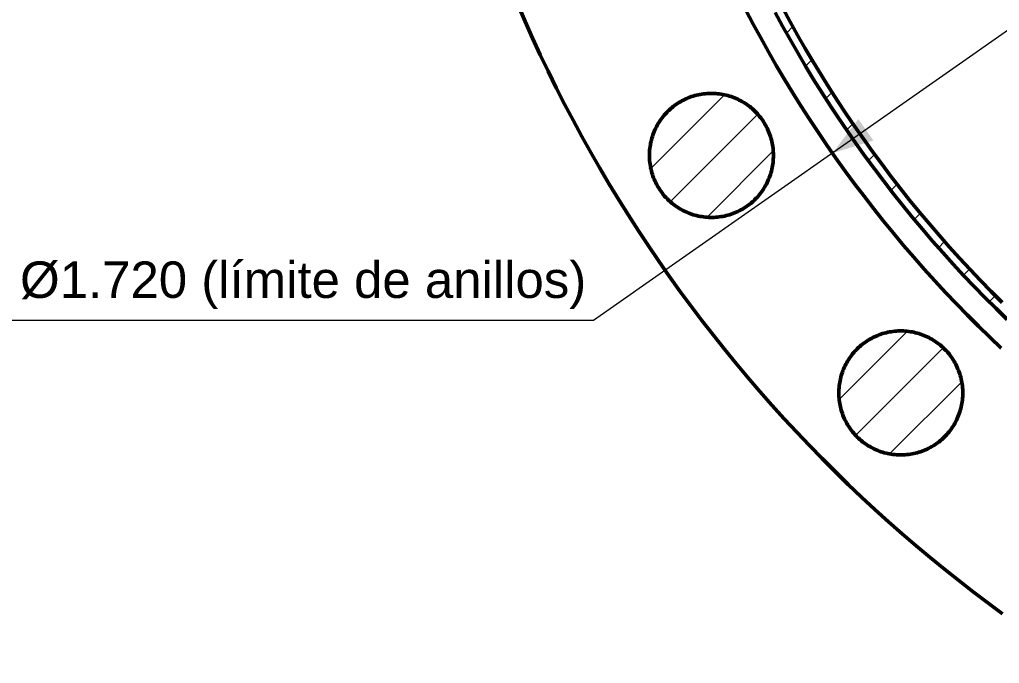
# Model space of a CAD drawing. Header units: millimetres. Extents: x 0 to 841, y 0 to 594.
# Drawn here: x 33.8 to 101, y 355.7 to 399.8 of the extents above; entities that cross this region are included whole.
import ezdxf
from ezdxf.enums import TextEntityAlignment as Align

# ---------------------------------------------------------------- set-up
doc = ezdxf.new("R2010")
doc.units = ezdxf.units.MM
for name, color, linetype, lineweight in [('ACH', 7, 'CONTINUOUS', 13), ('COTA', 7, 'CONTINUOUS', 18), ('TXT', 7, 'CONTINUOUS', 25), ('VIS', 7, 'CONTINUOUS', 50)]:
    doc.layers.add(name, color=color, linetype=linetype, lineweight=lineweight)
doc.styles.add('STD', font='LiberationSans-Regular.ttf')

msp = doc.modelspace()

# ---------------------------------------------------------------- hatches: boundary and pattern name
at = {"layer": 'ACH'}
h = msp.add_hatch(dxfattribs=at)
h.set_pattern_fill('ANSI31', scale=0.8)
h.paths.add_polyline_path([(244.3, 440), (244.29, 438.676), (244.258, 437.352), (244.206, 436.029), (244.134, 434.707), (244.04, 433.386), (243.926, 432.067), (243.791, 430.749), (243.635, 429.434), (243.459, 428.122), (243.262, 426.813), (243.045, 425.506), (242.807, 424.204), (242.548, 422.905), (242.27, 421.611), (241.971, 420.321), (241.652, 419.035), (241.312, 417.756), (240.953, 416.481), (240.573, 415.212), (240.174, 413.95), (239.755, 412.694), (239.316, 411.444), (238.858, 410.202), (238.38, 408.967), (237.883, 407.74), (237.367, 406.52), (236.831, 405.309), (236.277, 404.107), (235.704, 402.913), (235.112, 401.729), (234.501, 400.554), (233.873, 399.388), (233.226, 398.233), (232.561, 397.088), (231.878, 395.953), (231.177, 394.83), (230.459, 393.717), (229.723, 392.616), (228.97, 391.527), (228.2, 390.45), (227.413, 389.385), (226.61, 388.332), (225.79, 387.292), (224.954, 386.265), (224.102, 385.252), (223.234, 384.251), (222.351, 383.265), (221.452, 382.293), (220.538, 381.335), (219.609, 380.391), (218.665, 379.462), (217.707, 378.548), (216.735, 377.649), (215.749, 376.766), (214.748, 375.898), (213.735, 375.046), (212.708, 374.21), (211.668, 373.39), (210.615, 372.587), (209.55, 371.8), (208.473, 371.03), (207.384, 370.277), (206.283, 369.541), (205.17, 368.823), (204.047, 368.122), (202.912, 367.439), (201.767, 366.774), (200.612, 366.127), (199.446, 365.499), (198.271, 364.888), (197.087, 364.296), (195.893, 363.723), (194.691, 363.169), (193.48, 362.633), (192.26, 362.117), (191.033, 361.62), (189.798, 361.142), (188.556, 360.684), (187.306, 360.245), (186.05, 359.826), (184.788, 359.427), (183.519, 359.047), (182.244, 358.688), (180.965, 358.348), (179.679, 358.029), (178.389, 357.73), (177.095, 357.452), (175.796, 357.193), (174.494, 356.955), (173.187, 356.738), (171.878, 356.541), (170.566, 356.365), (169.251, 356.209), (167.933, 356.074), (166.614, 355.96), (165.293, 355.866), (163.971, 355.794), (162.648, 355.742), (161.324, 355.71), (160, 355.7), (158.676, 355.71), (157.352, 355.742), (156.029, 355.794), (154.707, 355.866), (153.386, 355.96), (152.067, 356.074), (150.749, 356.209), (149.434, 356.365), (148.122, 356.541), (146.813, 356.738), (145.506, 356.955), (144.204, 357.193), (142.905, 357.452), (141.611, 357.73), (140.321, 358.029), (139.035, 358.348), (137.756, 358.688), (136.481, 359.047), (135.212, 359.427), (133.95, 359.826), (132.694, 360.245), (131.444, 360.684), (130.202, 361.142), (128.967, 361.62), (127.74, 362.117), (126.52, 362.633), (125.309, 363.169), (124.107, 363.723), (122.913, 364.296), (121.729, 364.888), (120.554, 365.499), (119.388, 366.127), (118.233, 366.774), (117.088, 367.439), (115.953, 368.122), (114.83, 368.823), (113.717, 369.541), (112.616, 370.277), (111.527, 371.03), (110.45, 371.8), (109.385, 372.587), (108.332, 373.39), (107.292, 374.21), (106.265, 375.046), (105.252, 375.898), (104.251, 376.766), (103.265, 377.649), (102.293, 378.548), (101.335, 379.462), (100.391, 380.391), (99.462, 381.335), (98.548, 382.293), (97.649, 383.265), (96.766, 384.251), (95.898, 385.252), (95.046, 386.265), (94.21, 387.292), (93.39, 388.332), (92.587, 389.385), (91.8, 390.45), (91.03, 391.527), (90.277, 392.616), (89.541, 393.717), (88.823, 394.83), (88.122, 395.953), (87.439, 397.088), (86.774, 398.233), (86.127, 399.388), (85.499, 400.554), (84.888, 401.729), (84.296, 402.913), (83.723, 404.107), (83.169, 405.309), (82.633, 406.52), (82.117, 407.74), (81.62, 408.967), (81.142, 410.202), (80.684, 411.444), (80.245, 412.694), (79.826, 413.95), (79.427, 415.212), (79.047, 416.481), (78.688, 417.756), (78.348, 419.035), (78.029, 420.321), (77.73, 421.611), (77.452, 422.905), (77.193, 424.204), (76.955, 425.506), (76.738, 426.813), (76.541, 428.122), (76.365, 429.434), (76.209, 430.749), (76.074, 432.067), (75.96, 433.386), (75.866, 434.707), (75.794, 436.029), (75.742, 437.352), (75.71, 438.676), (75.7, 440), (75.71, 441.324), (75.742, 442.648), (75.794, 443.971), (75.866, 445.293), (75.96, 446.614), (76.074, 447.933), (76.209, 449.251), (76.365, 450.566), (76.541, 451.878), (76.738, 453.187), (76.955, 454.494), (77.193, 455.796), (77.452, 457.095), (77.73, 458.389), (78.029, 459.679), (78.348, 460.965), (78.688, 462.244), (79.047, 463.519), (79.427, 464.788), (79.826, 466.05), (80.245, 467.306), (80.684, 468.556), (81.142, 469.798), (81.62, 471.033), (82.117, 472.26), (82.633, 473.48), (83.169, 474.691), (83.723, 475.893), (84.296, 477.087), (84.888, 478.271), (85.499, 479.446), (86.127, 480.612), (86.774, 481.767), (87.439, 482.912), (88.122, 484.047), (88.823, 485.17), (89.541, 486.283), (90.277, 487.384), (91.03, 488.473), (91.8, 489.55), (92.587, 490.615), (93.39, 491.668), (94.21, 492.708), (95.046, 493.735), (95.898, 494.748), (96.766, 495.749), (97.649, 496.735), (98.548, 497.707), (99.462, 498.665), (100.391, 499.609), (101.335, 500.538), (102.293, 501.452), (103.265, 502.351), (104.251, 503.234), (105.252, 504.102), (106.265, 504.954), (107.292, 505.79), (108.332, 506.61), (109.385, 507.413), (110.45, 508.2), (111.527, 508.97), (112.616, 509.723), (113.717, 510.459), (114.83, 511.177), (115.953, 511.878), (117.088, 512.561), (118.233, 513.226), (119.388, 513.873), (120.554, 514.501), (121.729, 515.112), (122.913, 515.704), (124.107, 516.277), (125.309, 516.831), (126.52, 517.367), (127.74, 517.883), (128.967, 518.38), (130.202, 518.858), (131.444, 519.316), (132.694, 519.755), (133.95, 520.174), (135.212, 520.573), (136.481, 520.953), (137.756, 521.312), (139.035, 521.652), (140.321, 521.971), (141.611, 522.27), (142.905, 522.548), (144.204, 522.807), (145.506, 523.045), (146.813, 523.262), (148.122, 523.459), (149.434, 523.635), (150.749, 523.791), (152.067, 523.926), (153.386, 524.04), (154.707, 524.134), (156.029, 524.206), (157.352, 524.258), (158.676, 524.29), (160, 524.3), (161.324, 524.29), (162.648, 524.258), (163.971, 524.206), (165.293, 524.134), (166.614, 524.04), (167.933, 523.926), (169.251, 523.791), (170.566, 523.635), (171.878, 523.459), (173.187, 523.262), (174.494, 523.045), (175.796, 522.807), (177.095, 522.548), (178.389, 522.27), (179.679, 521.971), (180.965, 521.652), (182.244, 521.312), (183.519, 520.953), (184.788, 520.573), (186.05, 520.174), (187.306, 519.755), (188.556, 519.316), (189.798, 518.858), (191.033, 518.38), (192.26, 517.883), (193.48, 517.367), (194.691, 516.831), (195.893, 516.277), (197.087, 515.704), (198.271, 515.112), (199.446, 514.501), (200.612, 513.873), (201.767, 513.226), (202.912, 512.561), (204.047, 511.878), (205.17, 511.177), (206.283, 510.459), (207.384, 509.723), (208.473, 508.97), (209.55, 508.2), (210.615, 507.413), (211.668, 506.61), (212.708, 505.79), (213.735, 504.954), (214.748, 504.102), (215.749, 503.234), (216.735, 502.351), (217.707, 501.452), (218.665, 500.538), (219.609, 499.609), (220.538, 498.665), (221.452, 497.707), (222.351, 496.735), (223.234, 495.749), (224.102, 494.748), (224.954, 493.735), (225.79, 492.708), (226.61, 491.668), (227.413, 490.615), (228.2, 489.55), (228.97, 488.473), (229.723, 487.384), (230.459, 486.283), (231.177, 485.17), (231.878, 484.047), (232.561, 482.912), (233.226, 481.767), (233.873, 480.612), (234.501, 479.446), (235.112, 478.271), (235.704, 477.087), (236.277, 475.893), (236.831, 474.691), (237.367, 473.48), (237.883, 472.26), (238.38, 471.033), (238.858, 469.798), (239.316, 468.556), (239.755, 467.306), (240.174, 466.05), (240.573, 464.788), (240.953, 463.519), (241.312, 462.244), (241.652, 460.965), (241.971, 459.679), (242.27, 458.389), (242.548, 457.095), (242.807, 455.796), (243.045, 454.494), (243.262, 453.187), (243.459, 451.878), (243.635, 450.566), (243.791, 449.251), (243.926, 447.933), (244.04, 446.614), (244.134, 445.293), (244.206, 443.971), (244.258, 442.648), (244.29, 441.324)])
h.paths.add_polyline_path([(243.7, 440), (243.69, 441.315), (243.659, 442.629), (243.607, 443.943), (243.535, 445.256), (243.442, 446.567), (243.329, 447.877), (243.195, 449.185), (243.04, 450.49), (242.865, 451.793), (242.67, 453.094), (242.454, 454.39), (242.217, 455.684), (241.961, 456.973), (241.684, 458.259), (241.387, 459.539), (241.07, 460.815), (240.733, 462.086), (240.377, 463.352), (240, 464.611), (239.603, 465.865), (239.187, 467.112), (238.752, 468.352), (238.297, 469.586), (237.822, 470.812), (237.329, 472.031), (236.816, 473.241), (236.284, 474.444), (235.734, 475.638), (235.165, 476.823), (234.577, 477.999), (233.971, 479.166), (233.347, 480.323), (232.704, 481.47), (232.044, 482.607), (231.366, 483.733), (230.67, 484.849), (229.957, 485.953), (229.227, 487.046), (228.479, 488.128), (227.715, 489.198), (226.934, 490.255), (226.136, 491.3), (225.322, 492.333), (224.492, 493.352), (223.646, 494.359), (222.784, 495.352), (221.907, 496.331), (221.015, 497.297), (220.107, 498.248), (219.185, 499.185), (218.248, 500.107), (217.297, 501.015), (216.331, 501.907), (215.352, 502.784), (214.359, 503.646), (213.352, 504.492), (212.333, 505.322), (211.3, 506.136), (210.255, 506.934), (209.198, 507.715), (208.128, 508.479), (207.046, 509.227), (205.953, 509.957), (204.849, 510.67), (203.733, 511.366), (202.607, 512.044), (201.47, 512.704), (200.323, 513.347), (199.166, 513.971), (197.999, 514.577), (196.823, 515.165), (195.638, 515.734), (194.444, 516.284), (193.241, 516.816), (192.031, 517.329), (190.812, 517.822), (189.586, 518.297), (188.352, 518.752), (187.112, 519.187), (185.865, 519.603), (184.611, 520), (183.352, 520.377), (182.086, 520.733), (180.815, 521.07), (179.539, 521.387), (178.259, 521.684), (176.973, 521.961), (175.684, 522.217), (174.39, 522.454), (173.094, 522.67), (171.793, 522.865), (170.49, 523.04), (169.185, 523.195), (167.877, 523.329), (166.567, 523.442), (165.256, 523.535), (163.943, 523.607), (162.629, 523.659), (161.315, 523.69), (160, 523.7), (158.685, 523.69), (157.371, 523.659), (156.057, 523.607), (154.744, 523.535), (153.433, 523.442), (152.123, 523.329), (150.815, 523.195), (149.51, 523.04), (148.207, 522.865), (146.906, 522.67), (145.61, 522.454), (144.316, 522.217), (143.027, 521.961), (141.741, 521.684), (140.461, 521.387), (139.185, 521.07), (137.914, 520.733), (136.648, 520.377), (135.389, 520), (134.135, 519.603), (132.888, 519.187), (131.648, 518.752), (130.414, 518.297), (129.188, 517.822), (127.969, 517.329), (126.759, 516.816), (125.556, 516.284), (124.362, 515.734), (123.177, 515.165), (122.001, 514.577), (120.834, 513.971), (119.677, 513.347), (118.53, 512.704), (117.393, 512.044), (116.267, 511.366), (115.151, 510.67), (114.047, 509.957), (112.954, 509.227), (111.872, 508.479), (110.802, 507.715), (109.745, 506.934), (108.7, 506.136), (107.667, 505.322), (106.648, 504.492), (105.641, 503.646), (104.648, 502.784), (103.669, 501.907), (102.703, 501.015), (101.752, 500.107), (100.815, 499.185), (99.893, 498.248), (98.985, 497.297), (98.093, 496.331), (97.216, 495.352), (96.354, 494.359), (95.508, 493.352), (94.678, 492.333), (93.864, 491.3), (93.066, 490.255), (92.285, 489.198), (91.521, 488.128), (90.773, 487.046), (90.043, 485.953), (89.33, 484.849), (88.634, 483.733), (87.956, 482.607), (87.296, 481.47), (86.653, 480.323), (86.029, 479.166), (85.423, 477.999), (84.835, 476.823), (84.266, 475.638), (83.716, 474.444), (83.184, 473.241), (82.671, 472.031), (82.178, 470.812), (81.703, 469.586), (81.248, 468.352), (80.813, 467.112), (80.397, 465.865), (80, 464.611), (79.623, 463.352), (79.267, 462.086), (78.93, 460.815), (78.613, 459.539), (78.316, 458.259), (78.039, 456.973), (77.783, 455.684), (77.546, 454.39), (77.33, 453.094), (77.135, 451.793), (76.96, 450.49), (76.805, 449.185), (76.671, 447.877), (76.558, 446.567), (76.465, 445.256), (76.393, 443.943), (76.341, 442.629), (76.31, 441.315), (76.3, 440), (76.31, 438.685), (76.341, 437.371), (76.393, 436.057), (76.465, 434.744), (76.558, 433.433), (76.671, 432.123), (76.805, 430.815), (76.96, 429.51), (77.135, 428.207), (77.33, 426.906), (77.546, 425.61), (77.783, 424.316), (78.039, 423.027), (78.316, 421.741), (78.613, 420.461), (78.93, 419.185), (79.267, 417.914), (79.623, 416.648), (80, 415.389), (80.397, 414.135), (80.813, 412.888), (81.248, 411.648), (81.703, 410.414), (82.178, 409.188), (82.671, 407.969), (83.184, 406.759), (83.716, 405.556), (84.266, 404.362), (84.835, 403.177), (85.423, 402.001), (86.029, 400.834), (86.653, 399.677), (87.296, 398.53), (87.956, 397.393), (88.634, 396.267), (89.33, 395.151), (90.043, 394.047), (90.773, 392.954), (91.521, 391.872), (92.285, 390.802), (93.066, 389.745), (93.864, 388.7), (94.678, 387.667), (95.508, 386.648), (96.354, 385.641), (97.216, 384.648), (98.093, 383.669), (98.985, 382.703), (99.893, 381.752), (100.815, 380.815), (101.752, 379.893), (102.703, 378.985), (103.669, 378.093), (104.648, 377.216), (105.641, 376.354), (106.648, 375.508), (107.667, 374.678), (108.7, 373.864), (109.745, 373.066), (110.802, 372.285), (111.872, 371.521), (112.954, 370.773), (114.047, 370.043), (115.151, 369.33), (116.267, 368.634), (117.393, 367.956), (118.53, 367.296), (119.677, 366.653), (120.834, 366.029), (122.001, 365.423), (123.177, 364.835), (124.362, 364.266), (125.556, 363.716), (126.759, 363.184), (127.969, 362.671), (129.188, 362.178), (130.414, 361.703), (131.648, 361.248), (132.888, 360.813), (134.135, 360.397), (135.389, 360), (136.648, 359.623), (137.914, 359.267), (139.185, 358.93), (140.461, 358.613), (141.741, 358.316), (143.027, 358.039), (144.316, 357.783), (145.61, 357.546), (146.906, 357.33), (148.207, 357.135), (149.51, 356.96), (150.815, 356.805), (152.123, 356.671), (153.433, 356.558), (154.744, 356.465), (156.057, 356.393), (157.371, 356.341), (158.685, 356.31), (160, 356.3), (161.315, 356.31), (162.629, 356.341), (163.943, 356.393), (165.256, 356.465), (166.567, 356.558), (167.877, 356.671), (169.185, 356.805), (170.49, 356.96), (171.793, 357.135), (173.094, 357.33), (174.39, 357.546), (175.684, 357.783), (176.973, 358.039), (178.259, 358.316), (179.539, 358.613), (180.815, 358.93), (182.086, 359.267), (183.352, 359.623), (184.611, 360), (185.865, 360.397), (187.112, 360.813), (188.352, 361.248), (189.586, 361.703), (190.812, 362.178), (192.031, 362.671), (193.241, 363.184), (194.444, 363.716), (195.638, 364.266), (196.823, 364.835), (197.999, 365.423), (199.166, 366.029), (200.323, 366.653), (201.47, 367.296), (202.607, 367.956), (203.733, 368.634), (204.849, 369.33), (205.953, 370.043), (207.046, 370.773), (208.128, 371.521), (209.198, 372.285), (210.255, 373.066), (211.3, 373.864), (212.333, 374.678), (213.352, 375.508), (214.359, 376.354), (215.352, 377.216), (216.331, 378.093), (217.297, 378.985), (218.248, 379.893), (219.185, 380.815), (220.107, 381.752), (221.015, 382.703), (221.907, 383.669), (222.784, 384.648), (223.646, 385.641), (224.492, 386.648), (225.322, 387.667), (226.136, 388.7), (226.934, 389.745), (227.715, 390.802), (228.479, 391.872), (229.227, 392.954), (229.957, 394.047), (230.67, 395.151), (231.366, 396.267), (232.044, 397.393), (232.704, 398.53), (233.347, 399.677), (233.971, 400.834), (234.577, 402.001), (235.165, 403.177), (235.734, 404.362), (236.284, 405.556), (236.816, 406.759), (237.329, 407.969), (237.822, 409.188), (238.297, 410.414), (238.752, 411.648), (239.187, 412.888), (239.603, 414.135), (240, 415.389), (240.377, 416.648), (240.733, 417.914), (241.07, 419.185), (241.387, 420.461), (241.684, 421.741), (241.961, 423.027), (242.217, 424.316), (242.454, 425.61), (242.67, 426.906), (242.865, 428.207), (243.04, 429.51), (243.195, 430.815), (243.329, 432.123), (243.442, 433.433), (243.535, 434.744), (243.607, 436.057), (243.659, 437.371), (243.69, 438.685)], flags=16)
h = msp.add_hatch(dxfattribs=at)
h.set_pattern_fill('ANSI31', scale=0.8)
h.paths.add_polyline_path([(85.505, 390.521), (85.503, 390.401), (85.498, 390.281), (85.489, 390.161), (85.477, 390.041), (85.462, 389.922), (85.444, 389.803), (85.422, 389.685), (85.396, 389.567), (85.368, 389.45), (85.336, 389.334), (85.3, 389.219), (85.262, 389.105), (85.22, 388.992), (85.175, 388.881), (85.127, 388.77), (85.076, 388.662), (85.022, 388.554), (84.965, 388.448), (84.905, 388.344), (84.842, 388.242), (84.776, 388.141), (84.707, 388.042), (84.636, 387.946), (84.561, 387.851), (84.484, 387.759), (84.405, 387.668), (84.323, 387.58), (84.239, 387.495), (84.152, 387.411), (84.063, 387.331), (83.971, 387.252), (83.878, 387.177), (83.782, 387.104), (83.684, 387.034), (83.584, 386.967), (83.483, 386.902), (83.38, 386.84), (83.275, 386.782), (83.168, 386.726), (83.06, 386.673), (82.95, 386.624), (82.839, 386.577), (82.727, 386.534), (82.614, 386.494), (82.499, 386.457), (82.384, 386.424), (82.267, 386.393), (82.15, 386.366), (82.032, 386.343), (81.914, 386.322), (81.794, 386.305), (81.675, 386.292), (81.555, 386.282), (81.435, 386.275), (81.315, 386.271), (81.195, 386.271), (81.074, 386.275), (80.954, 386.282), (80.834, 386.292), (80.715, 386.305), (80.596, 386.322), (80.477, 386.343), (80.359, 386.366), (80.242, 386.393), (80.126, 386.424), (80.01, 386.457), (79.896, 386.494), (79.782, 386.534), (79.67, 386.577), (79.559, 386.624), (79.449, 386.673), (79.341, 386.726), (79.235, 386.782), (79.13, 386.84), (79.026, 386.902), (78.925, 386.967), (78.825, 387.034), (78.727, 387.104), (78.632, 387.177), (78.538, 387.252), (78.447, 387.331), (78.358, 387.411), (78.271, 387.495), (78.186, 387.58), (78.104, 387.668), (78.025, 387.759), (77.948, 387.851), (77.874, 387.946), (77.802, 388.042), (77.733, 388.141), (77.668, 388.242), (77.604, 388.344), (77.544, 388.448), (77.487, 388.554), (77.433, 388.662), (77.382, 388.77), (77.334, 388.881), (77.289, 388.992), (77.247, 389.105), (77.209, 389.219), (77.174, 389.334), (77.142, 389.45), (77.113, 389.567), (77.088, 389.685), (77.066, 389.803), (77.047, 389.922), (77.032, 390.041), (77.02, 390.161), (77.011, 390.281), (77.006, 390.401), (77.005, 390.521), (77.006, 390.641), (77.011, 390.761), (77.02, 390.881), (77.032, 391.001), (77.047, 391.12), (77.066, 391.239), (77.088, 391.358), (77.113, 391.475), (77.142, 391.592), (77.174, 391.708), (77.209, 391.823), (77.247, 391.937), (77.289, 392.05), (77.334, 392.161), (77.382, 392.272), (77.433, 392.38), (77.487, 392.488), (77.544, 392.594), (77.604, 392.698), (77.668, 392.8), (77.733, 392.901), (77.802, 393), (77.874, 393.096), (77.948, 393.191), (78.025, 393.283), (78.104, 393.374), (78.186, 393.462), (78.271, 393.547), (78.358, 393.631), (78.447, 393.711), (78.538, 393.79), (78.632, 393.865), (78.727, 393.938), (78.825, 394.008), (78.925, 394.076), (79.026, 394.14), (79.13, 394.202), (79.235, 394.26), (79.341, 394.316), (79.449, 394.369), (79.559, 394.418), (79.67, 394.465), (79.782, 394.508), (79.896, 394.548), (80.01, 394.585), (80.126, 394.618), (80.242, 394.649), (80.359, 394.676), (80.477, 394.699), (80.596, 394.72), (80.715, 394.737), (80.834, 394.75), (80.954, 394.76), (81.074, 394.767), (81.195, 394.771), (81.315, 394.771), (81.435, 394.767), (81.555, 394.76), (81.675, 394.75), (81.794, 394.737), (81.914, 394.72), (82.032, 394.699), (82.15, 394.676), (82.267, 394.649), (82.384, 394.618), (82.499, 394.585), (82.614, 394.548), (82.727, 394.508), (82.839, 394.465), (82.95, 394.418), (83.06, 394.369), (83.168, 394.316), (83.275, 394.26), (83.38, 394.202), (83.483, 394.14), (83.584, 394.076), (83.684, 394.008), (83.782, 393.938), (83.878, 393.865), (83.971, 393.79), (84.063, 393.711), (84.152, 393.631), (84.239, 393.547), (84.323, 393.462), (84.405, 393.374), (84.484, 393.283), (84.561, 393.191), (84.636, 393.096), (84.707, 393), (84.776, 392.901), (84.842, 392.8), (84.905, 392.698), (84.965, 392.594), (85.022, 392.488), (85.076, 392.38), (85.127, 392.272), (85.175, 392.161), (85.22, 392.05), (85.262, 391.937), (85.3, 391.823), (85.336, 391.708), (85.368, 391.592), (85.396, 391.475), (85.422, 391.358), (85.444, 391.239), (85.462, 391.12), (85.477, 391.001), (85.489, 390.881), (85.498, 390.761), (85.503, 390.641)])
h = msp.add_hatch(dxfattribs=at)
h.set_pattern_fill('ANSI31', scale=0.8)
h.paths.add_polyline_path([(98.489, 374.239), (98.487, 374.119), (98.482, 373.999), (98.474, 373.879), (98.462, 373.759), (98.447, 373.64), (98.428, 373.521), (98.406, 373.403), (98.381, 373.285), (98.352, 373.168), (98.32, 373.052), (98.285, 372.937), (98.246, 372.823), (98.205, 372.71), (98.16, 372.599), (98.112, 372.488), (98.061, 372.38), (98.007, 372.272), (97.949, 372.166), (97.889, 372.062), (97.826, 371.96), (97.76, 371.859), (97.691, 371.76), (97.62, 371.664), (97.546, 371.569), (97.469, 371.477), (97.389, 371.386), (97.307, 371.298), (97.223, 371.213), (97.136, 371.129), (97.047, 371.049), (96.956, 370.971), (96.862, 370.895), (96.766, 370.822), (96.669, 370.752), (96.569, 370.685), (96.467, 370.62), (96.364, 370.558), (96.259, 370.5), (96.152, 370.444), (96.044, 370.392), (95.935, 370.342), (95.824, 370.296), (95.711, 370.252), (95.598, 370.212), (95.484, 370.175), (95.368, 370.142), (95.252, 370.111), (95.134, 370.084), (95.017, 370.061), (94.898, 370.04), (94.779, 370.023), (94.659, 370.01), (94.54, 370), (94.419, 369.993), (94.299, 369.989), (94.179, 369.989), (94.059, 369.993), (93.939, 370), (93.819, 370.01), (93.699, 370.023), (93.58, 370.04), (93.462, 370.061), (93.344, 370.084), (93.226, 370.111), (93.11, 370.142), (92.995, 370.175), (92.88, 370.212), (92.767, 370.252), (92.654, 370.296), (92.543, 370.342), (92.434, 370.392), (92.326, 370.444), (92.219, 370.5), (92.114, 370.558), (92.011, 370.62), (91.909, 370.685), (91.81, 370.752), (91.712, 370.822), (91.616, 370.895), (91.523, 370.971), (91.431, 371.049), (91.342, 371.129), (91.255, 371.213), (91.171, 371.298), (91.089, 371.386), (91.009, 371.477), (90.932, 371.569), (90.858, 371.664), (90.787, 371.76), (90.718, 371.859), (90.652, 371.96), (90.589, 372.062), (90.529, 372.166), (90.472, 372.272), (90.417, 372.38), (90.366, 372.488), (90.318, 372.599), (90.274, 372.71), (90.232, 372.823), (90.193, 372.937), (90.158, 373.052), (90.126, 373.168), (90.098, 373.285), (90.072, 373.403), (90.05, 373.521), (90.032, 373.64), (90.016, 373.759), (90.004, 373.879), (89.996, 373.999), (89.991, 374.119), (89.989, 374.239), (89.991, 374.359), (89.996, 374.48), (90.004, 374.599), (90.016, 374.719), (90.032, 374.838), (90.05, 374.957), (90.072, 375.076), (90.098, 375.193), (90.126, 375.31), (90.158, 375.426), (90.193, 375.541), (90.232, 375.655), (90.274, 375.768), (90.318, 375.879), (90.366, 375.99), (90.417, 376.099), (90.472, 376.206), (90.529, 376.312), (90.589, 376.416), (90.652, 376.518), (90.718, 376.619), (90.787, 376.718), (90.858, 376.814), (90.932, 376.909), (91.009, 377.002), (91.089, 377.092), (91.171, 377.18), (91.255, 377.265), (91.342, 377.349), (91.431, 377.429), (91.523, 377.508), (91.616, 377.583), (91.712, 377.656), (91.81, 377.726), (91.909, 377.794), (92.011, 377.858), (92.114, 377.92), (92.219, 377.978), (92.326, 378.034), (92.434, 378.087), (92.543, 378.136), (92.654, 378.183), (92.767, 378.226), (92.88, 378.266), (92.995, 378.303), (93.11, 378.336), (93.226, 378.367), (93.344, 378.394), (93.462, 378.417), (93.58, 378.438), (93.699, 378.455), (93.819, 378.468), (93.939, 378.478), (94.059, 378.485), (94.179, 378.489), (94.299, 378.489), (94.419, 378.485), (94.54, 378.478), (94.659, 378.468), (94.779, 378.455), (94.898, 378.438), (95.017, 378.417), (95.134, 378.394), (95.252, 378.367), (95.368, 378.336), (95.484, 378.303), (95.598, 378.266), (95.711, 378.226), (95.824, 378.183), (95.935, 378.136), (96.044, 378.087), (96.152, 378.034), (96.259, 377.978), (96.364, 377.92), (96.467, 377.858), (96.569, 377.794), (96.669, 377.726), (96.766, 377.656), (96.862, 377.583), (96.956, 377.508), (97.047, 377.429), (97.136, 377.349), (97.223, 377.265), (97.307, 377.18), (97.389, 377.092), (97.469, 377.002), (97.546, 376.909), (97.62, 376.814), (97.691, 376.718), (97.76, 376.619), (97.826, 376.518), (97.889, 376.416), (97.949, 376.312), (98.007, 376.206), (98.061, 376.099), (98.112, 375.99), (98.16, 375.879), (98.205, 375.768), (98.246, 375.655), (98.285, 375.541), (98.32, 375.426), (98.352, 375.31), (98.381, 375.193), (98.406, 375.076), (98.428, 374.957), (98.447, 374.838), (98.462, 374.719), (98.474, 374.599), (98.482, 374.48), (98.487, 374.359)])

# ---------------------------------------------------------------- linework, layer by layer
at = {"layer": 'COTA'}
for p, q in [((230.447, 489.328), (73.17, 379.201)), ((73.17, 379.201), (31.87, 379.201))]:
    msp.add_line(p, q, dxfattribs=at)
msp.add_solid([(89.553, 390.672), (92.363, 391.541), (91.33, 393.016)], dxfattribs=at)
at = {"layer": 'VIS'}
for points in [[(67.977, 400.863), (68.476, 399.709), (68.989, 398.562), (69.517, 397.422), (70.059, 396.288), (70.616, 395.162), (71.186, 394.042), (71.771, 392.93), (72.369, 391.825), (72.982, 390.727), (73.608, 389.638), (74.247, 388.556), (74.901, 387.483), (75.567, 386.417), (76.247, 385.361), (76.94, 384.312), (77.647, 383.273), (78.366, 382.243), (79.098, 381.221), (79.843, 380.21), (80.601, 379.207), (81.371, 378.214), (82.154, 377.231), (82.949, 376.258), (83.756, 375.294), (84.575, 374.341), (85.406, 373.399), (86.249, 372.467), (87.103, 371.545), (87.969, 370.635), (88.846, 369.735), (89.735, 368.846), (90.635, 367.969), (91.545, 367.103), (92.467, 366.249), (93.399, 365.406), (94.341, 364.575), (95.294, 363.756), (96.258, 362.949), (97.231, 362.154), (98.214, 361.371), (99.207, 360.601), (100.21, 359.843), (101.221, 359.098)], [(83.62, 400.476), (84.123, 399.519), (84.638, 398.569), (85.164, 397.625), (85.703, 396.688), (86.253, 395.758), (86.814, 394.835), (87.388, 393.919), (87.973, 393.01), (88.569, 392.109), (89.176, 391.215), (89.795, 390.329), (90.425, 389.45), (91.065, 388.58), (91.717, 387.718), (92.379, 386.864), (93.052, 386.019), (93.736, 385.182), (94.43, 384.353), (95.134, 383.534), (95.849, 382.723), (96.574, 381.921), (97.309, 381.129), (98.053, 380.346), (98.808, 379.572), (99.572, 378.808), (100.346, 378.053), (101.129, 377.309)], [(101.188, 380.444), (100.444, 381.188), (99.71, 381.941), (98.985, 382.703), (98.27, 383.475), (97.565, 384.255), (96.869, 385.044), (96.184, 385.841), (95.508, 386.648), (94.843, 387.462), (94.188, 388.285), (93.543, 389.116), (92.909, 389.955), (92.285, 390.802), (91.672, 391.657), (91.07, 392.52), (90.479, 393.39), (89.899, 394.267), (89.33, 395.151), (88.772, 396.043), (88.225, 396.941), (87.69, 397.847), (87.166, 398.759), (86.653, 399.677), (86.152, 400.602)], [(101.525, 379.278), (100.767, 380.018), (100.018, 380.767), (99.278, 381.525), (98.548, 382.293), (97.828, 383.069), (97.117, 383.855), (96.417, 384.65), (95.726, 385.453), (95.046, 386.265), (94.376, 387.086), (93.716, 387.914), (93.067, 388.751), (92.428, 389.597), (91.8, 390.45), (91.183, 391.311), (90.576, 392.179), (89.981, 393.055), (89.396, 393.939), (88.823, 394.83), (88.261, 395.728), (87.711, 396.633), (87.171, 397.545), (86.644, 398.463), (86.127, 399.388), (85.623, 400.32)], [(85.505, 390.521), (85.503, 390.401), (85.498, 390.281), (85.489, 390.161), (85.477, 390.041), (85.462, 389.922), (85.444, 389.803), (85.422, 389.685), (85.396, 389.567), (85.368, 389.45), (85.336, 389.334), (85.3, 389.219), (85.262, 389.105), (85.22, 388.992), (85.175, 388.881), (85.127, 388.77), (85.076, 388.662), (85.022, 388.554), (84.965, 388.448), (84.905, 388.344), (84.842, 388.242), (84.776, 388.141), (84.707, 388.042), (84.636, 387.946), (84.561, 387.851), (84.484, 387.759), (84.405, 387.668), (84.323, 387.58), (84.239, 387.495), (84.152, 387.411), (84.063, 387.331), (83.971, 387.252), (83.878, 387.177), (83.782, 387.104), (83.684, 387.034), (83.584, 386.967), (83.483, 386.902), (83.38, 386.84), (83.275, 386.782), (83.168, 386.726), (83.06, 386.673), (82.95, 386.624), (82.839, 386.577), (82.727, 386.534), (82.614, 386.494), (82.499, 386.457), (82.384, 386.424), (82.267, 386.393), (82.15, 386.366), (82.032, 386.343), (81.914, 386.322), (81.794, 386.305), (81.675, 386.292), (81.555, 386.282), (81.435, 386.275), (81.315, 386.271), (81.195, 386.271), (81.074, 386.275), (80.954, 386.282), (80.834, 386.292), (80.715, 386.305), (80.596, 386.322), (80.477, 386.343), (80.359, 386.366), (80.242, 386.393), (80.126, 386.424), (80.01, 386.457), (79.896, 386.494), (79.782, 386.534), (79.67, 386.577), (79.559, 386.624), (79.449, 386.673), (79.341, 386.726), (79.235, 386.782), (79.13, 386.84), (79.026, 386.902), (78.925, 386.967), (78.825, 387.034), (78.727, 387.104), (78.632, 387.177), (78.538, 387.252), (78.447, 387.331), (78.358, 387.411), (78.271, 387.495), (78.186, 387.58), (78.104, 387.668), (78.025, 387.759), (77.948, 387.851), (77.874, 387.946), (77.802, 388.042), (77.733, 388.141), (77.668, 388.242), (77.604, 388.344), (77.544, 388.448), (77.487, 388.554), (77.433, 388.662), (77.382, 388.77), (77.334, 388.881), (77.289, 388.992), (77.247, 389.105), (77.209, 389.219), (77.174, 389.334), (77.142, 389.45), (77.113, 389.567), (77.088, 389.685), (77.066, 389.803), (77.047, 389.922), (77.032, 390.041), (77.02, 390.161), (77.011, 390.281), (77.006, 390.401), (77.005, 390.521), (77.006, 390.641), (77.011, 390.761), (77.02, 390.881), (77.032, 391.001), (77.047, 391.12), (77.066, 391.239), (77.088, 391.358), (77.113, 391.475), (77.142, 391.592), (77.174, 391.708), (77.209, 391.823), (77.247, 391.937), (77.289, 392.05), (77.334, 392.161), (77.382, 392.272), (77.433, 392.38), (77.487, 392.488), (77.544, 392.594), (77.604, 392.698), (77.668, 392.8), (77.733, 392.901), (77.802, 393), (77.874, 393.096), (77.948, 393.191), (78.025, 393.283), (78.104, 393.374), (78.186, 393.462), (78.271, 393.547), (78.358, 393.631), (78.447, 393.711), (78.538, 393.79), (78.632, 393.865), (78.727, 393.938), (78.825, 394.008), (78.925, 394.076), (79.026, 394.14), (79.13, 394.202), (79.235, 394.26), (79.341, 394.316), (79.449, 394.369), (79.559, 394.418), (79.67, 394.465), (79.782, 394.508), (79.896, 394.548), (80.01, 394.585), (80.126, 394.618), (80.242, 394.649), (80.359, 394.676), (80.477, 394.699), (80.596, 394.72), (80.715, 394.737), (80.834, 394.75), (80.954, 394.76), (81.074, 394.767), (81.195, 394.771), (81.315, 394.771), (81.435, 394.767), (81.555, 394.76), (81.675, 394.75), (81.794, 394.737), (81.914, 394.72), (82.032, 394.699), (82.15, 394.676), (82.267, 394.649), (82.384, 394.618), (82.499, 394.585), (82.614, 394.548), (82.727, 394.508), (82.839, 394.465), (82.95, 394.418), (83.06, 394.369), (83.168, 394.316), (83.275, 394.26), (83.38, 394.202), (83.483, 394.14), (83.584, 394.076), (83.684, 394.008), (83.782, 393.938), (83.878, 393.865), (83.971, 393.79), (84.063, 393.711), (84.152, 393.631), (84.239, 393.547), (84.323, 393.462), (84.405, 393.374), (84.484, 393.283), (84.561, 393.191), (84.636, 393.096), (84.707, 393), (84.776, 392.901), (84.842, 392.8), (84.905, 392.698), (84.965, 392.594), (85.022, 392.488), (85.076, 392.38), (85.127, 392.272), (85.175, 392.161), (85.22, 392.05), (85.262, 391.937), (85.3, 391.823), (85.336, 391.708), (85.368, 391.592), (85.396, 391.475), (85.422, 391.358), (85.444, 391.239), (85.462, 391.12), (85.477, 391.001), (85.489, 390.881), (85.498, 390.761), (85.503, 390.641), (85.505, 390.521)], [(98.489, 374.239), (98.487, 374.119), (98.482, 373.999), (98.474, 373.879), (98.462, 373.759), (98.447, 373.64), (98.428, 373.521), (98.406, 373.403), (98.381, 373.285), (98.352, 373.168), (98.32, 373.052), (98.285, 372.937), (98.246, 372.823), (98.205, 372.71), (98.16, 372.599), (98.112, 372.488), (98.061, 372.38), (98.007, 372.272), (97.949, 372.166), (97.889, 372.062), (97.826, 371.96), (97.76, 371.859), (97.691, 371.76), (97.62, 371.664), (97.546, 371.569), (97.469, 371.477), (97.389, 371.386), (97.307, 371.298), (97.223, 371.213), (97.136, 371.129), (97.047, 371.049), (96.956, 370.971), (96.862, 370.895), (96.766, 370.822), (96.669, 370.752), (96.569, 370.685), (96.467, 370.62), (96.364, 370.558), (96.259, 370.5), (96.152, 370.444), (96.044, 370.392), (95.935, 370.342), (95.824, 370.296), (95.711, 370.252), (95.598, 370.212), (95.484, 370.175), (95.368, 370.142), (95.252, 370.111), (95.134, 370.084), (95.017, 370.061), (94.898, 370.04), (94.779, 370.023), (94.659, 370.01), (94.54, 370), (94.419, 369.993), (94.299, 369.989), (94.179, 369.989), (94.059, 369.993), (93.939, 370), (93.819, 370.01), (93.699, 370.023), (93.58, 370.04), (93.462, 370.061), (93.344, 370.084), (93.226, 370.111), (93.11, 370.142), (92.995, 370.175), (92.88, 370.212), (92.767, 370.252), (92.654, 370.296), (92.543, 370.342), (92.434, 370.392), (92.326, 370.444), (92.219, 370.5), (92.114, 370.558), (92.011, 370.62), (91.909, 370.685), (91.81, 370.752), (91.712, 370.822), (91.616, 370.895), (91.523, 370.971), (91.431, 371.049), (91.342, 371.129), (91.255, 371.213), (91.171, 371.298), (91.089, 371.386), (91.009, 371.477), (90.932, 371.569), (90.858, 371.664), (90.787, 371.76), (90.718, 371.859), (90.652, 371.96), (90.589, 372.062), (90.529, 372.166), (90.472, 372.272), (90.417, 372.38), (90.366, 372.488), (90.318, 372.599), (90.274, 372.71), (90.232, 372.823), (90.193, 372.937), (90.158, 373.052), (90.126, 373.168), (90.098, 373.285), (90.072, 373.403), (90.05, 373.521), (90.032, 373.64), (90.016, 373.759), (90.004, 373.879), (89.996, 373.999), (89.991, 374.119), (89.989, 374.239), (89.991, 374.359), (89.996, 374.48), (90.004, 374.599), (90.016, 374.719), (90.032, 374.838), (90.05, 374.957), (90.072, 375.076), (90.098, 375.193), (90.126, 375.31), (90.158, 375.426), (90.193, 375.541), (90.232, 375.655), (90.274, 375.768), (90.318, 375.879), (90.366, 375.99), (90.417, 376.099), (90.472, 376.206), (90.529, 376.312), (90.589, 376.416), (90.652, 376.518), (90.718, 376.619), (90.787, 376.718), (90.858, 376.814), (90.932, 376.909), (91.009, 377.002), (91.089, 377.092), (91.171, 377.18), (91.255, 377.265), (91.342, 377.349), (91.431, 377.429), (91.523, 377.508), (91.616, 377.583), (91.712, 377.656), (91.81, 377.726), (91.909, 377.794), (92.011, 377.858), (92.114, 377.92), (92.219, 377.978), (92.326, 378.034), (92.434, 378.087), (92.543, 378.136), (92.654, 378.183), (92.767, 378.226), (92.88, 378.266), (92.995, 378.303), (93.11, 378.336), (93.226, 378.367), (93.344, 378.394), (93.462, 378.417), (93.58, 378.438), (93.699, 378.455), (93.819, 378.468), (93.939, 378.478), (94.059, 378.485), (94.179, 378.489), (94.299, 378.489), (94.419, 378.485), (94.54, 378.478), (94.659, 378.468), (94.779, 378.455), (94.898, 378.438), (95.017, 378.417), (95.134, 378.394), (95.252, 378.367), (95.368, 378.336), (95.484, 378.303), (95.598, 378.266), (95.711, 378.226), (95.824, 378.183), (95.935, 378.136), (96.044, 378.087), (96.152, 378.034), (96.259, 377.978), (96.364, 377.92), (96.467, 377.858), (96.569, 377.794), (96.669, 377.726), (96.766, 377.656), (96.862, 377.583), (96.956, 377.508), (97.047, 377.429), (97.136, 377.349), (97.223, 377.265), (97.307, 377.18), (97.389, 377.092), (97.469, 377.002), (97.546, 376.909), (97.62, 376.814), (97.691, 376.718), (97.76, 376.619), (97.826, 376.518), (97.889, 376.416), (97.949, 376.312), (98.007, 376.206), (98.061, 376.099), (98.112, 375.99), (98.16, 375.879), (98.205, 375.768), (98.246, 375.655), (98.285, 375.541), (98.32, 375.426), (98.352, 375.31), (98.381, 375.193), (98.406, 375.076), (98.428, 374.957), (98.447, 374.838), (98.462, 374.719), (98.474, 374.599), (98.482, 374.48), (98.487, 374.359), (98.489, 374.239)]]:
    msp.add_lwpolyline(points, dxfattribs=at)

# ---------------------------------------------------------------- texts
at = {"layer": 'TXT', "style": 'STD'}
msp.add_text('Ø1.720 (límite de anillos)', height=2.5, dxfattribs=at).set_placement((72.67, 380.001), align=Align.BOTTOM_RIGHT)

doc.saveas('drawing.dxf')
